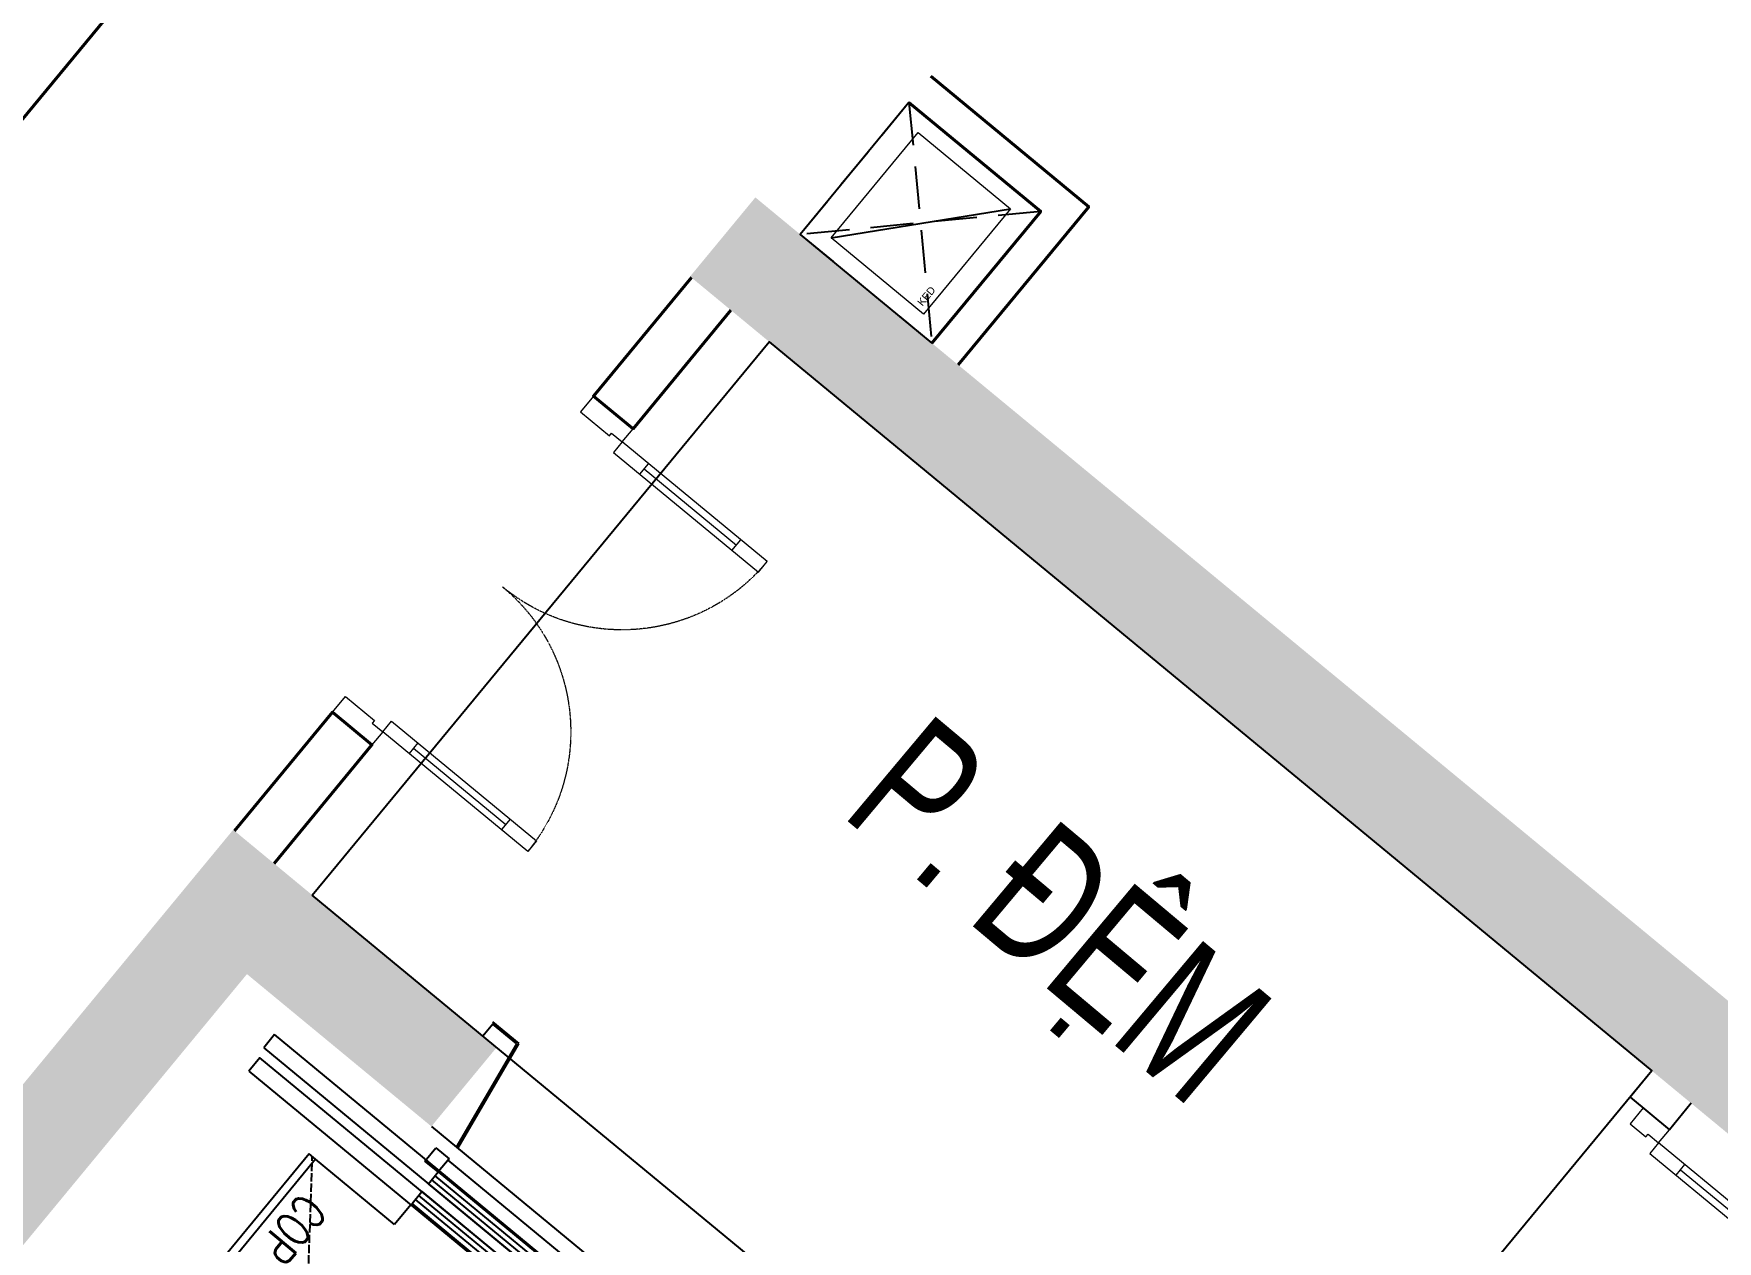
# Model space of a CAD drawing. Header units: millimetres. Extents: x -361679452 to 361242511, y -278557090 to 278849308.
# Drawn here: x 79353 to 84281, y 87466 to 91000 of the extents above; entities that cross this region are included whole.
import ezdxf
from ezdxf.enums import TextEntityAlignment as Align

# ---------------------------------------------------------------- set-up
doc = ezdxf.new("R2010")
doc.units = ezdxf.units.MM
doc.header["$MEASUREMENT"] = 0
for name, pattern in [('ACAD_ISO02W100', [15, 12, -3]), ('HIDDEN', [0.375, 0.25, -0.125]), ('HIDDEN2', [0.1875, 0.125, -0.0625])]:
    doc.linetypes.add(name, pattern=pattern)
for name, color, linetype in [('A-ANNO-ROOM', 50, 'Continuous'), ('A-FLOR-STRS', 1, 'Continuous'), ('A-UNIT', 1, 'Continuous'), ('ccu12-Hatch', 250, 'Continuous'), ('KT-Net manh', 139, 'Continuous'), ('KT-Noi that', 32, 'Continuous'), ('KT-Text', 7, 'Continuous'), ('KT-Tuong', 1, 'Continuous'), ('MEP-M-DUCT-15', 6, 'Continuous'), ('MEP-M-DUCT-25', 7, 'Continuous'), ('SPE-MEP-General', 170, 'Continuous'), ('trục hút mùi', 21, 'Continuous')]:
    doc.layers.add(name, color=color, linetype=linetype)
for name, color, linetype, lineweight in [('CUA', 37, 'Continuous', 13), ('KT-Net cat', 1, 'Continuous', 40), ('SPE-MEP-HVAC', 140, 'Continuous', 0), ('SPE-MEP-M-WALL OPENING', 81, 'Continuous', 0)]:
    doc.layers.add(name, color=color, linetype=linetype, lineweight=lineweight)
doc.styles.add('220126_HDN_HBA typical plan$0$211210_HDN_HBA_TYPICAL PLAN CORE OPT 1$0$HBA-Text', font='GOTHIC.TTF')
doc.styles.add('Arial', font='arial.ttf', dxfattribs={"width": 0.7})
doc.styles.add('ROMANS', font='ROMANS.SHX')
doc.styles.get("Standard").update_dxf_attribs({"font": 'arial.ttf'})
doc.styles.add('xref.N.Cot vach tang N2$0$DIM', font='vnsimli.shx', dxfattribs={"width": 0.7})
doc.dimstyles.new('xref.N.Cot vach tang N2$0$CCU 1-100 A1', dxfattribs={"dimscale": 100, "dimtxt": 2.2, "dimasz": 1, "dimexe": 1, "dimexo": 0, "dimgap": 1, "dimtad": 1, "dimdec": 0, "dimdsep": 46, "dimtxsty": 'xref.N.Cot vach tang N2$0$DIM', "dimblk1": 'xref.N.Cot vach tang N2$0$_ARCHTICK', "dimblk2": 'xref.N.Cot vach tang N2$0$_ARCHTICK', "dimsah": 1, "dimcen": 0, "dimdle": 1, "dimclrd": 256, "dimclre": 256, "dimclrt": 31, "dimadec": 0, "dimazin": 0, "dimtfac": 1, "dimtdec": 0, "dimtix": 1, "dimtmove": 2, "dimatfit": 3, "dimldrblk": 'xref.N.Cot vach tang N2$0$_ARCHTICK', "dimfxl": 8, "dimtolj": 1, "dimarcsym": 0})

# ---------------------------------------------------------------- blocks, each defined once
blk = doc.blocks.new('A$C21AF0CCA')
at = {"layer": 'A-ANNO-ROOM', "insert": (1197.56892258345, 814.6835720778872), "char_height": 600, "attachment_point": 2, "rotation": 0.10542954816276216, "style": '220126_HDN_HBA typical plan$0$211210_HDN_HBA_TYPICAL PLAN CORE OPT 1$0$HBA-Text'}
blk.add_mtext_dynamic_manual_height_columns('1-BR+', width=722857412.8743668, gutter_width=9765.624999999996, heights=[0], dxfattribs=at)
blk = doc.blocks.new('Condo-1BR')
at = {"layer": 'KT-Net cat'}
blk.add_line((1950.067573193628, 0.6545980483351741, -4.846184127220367e-09), (6398.946328710939, 0.3581832732306793, -4.721199661709238e-09), dxfattribs=at)
blk = doc.blocks.new('*U100')
at = {"color": 0}
blk.add_lwpolyline([(-2.91038304567337e-11, 0), (399.9999999999709, -9.701276818911232e-12), (399.9999999999709, 349.9999999999903), (-2.91038304567337e-11, 350)], close=True, dxfattribs=at)
at = {"layer": 'MEP-M-DUCT-15'}
for points in [[(50, 50), (50, 299.9999999999709), (149.9999999999709, 200), (50, 50)], [(349.9999999999709, 299.9999999999612), (50, 299.9999999999709), (149.9999999999709, 200), (349.9999999999709, 299.9999999999612)]]:
    blk.add_solid(points, dxfattribs=at)
at = {"layer": 'MEP-M-DUCT-25'}
blk.add_line((-2.91038304567337e-11, -2.91038304567337e-11), (399.9999999999709, 349.9999999999612), dxfattribs=at)
blk = doc.blocks.new('A$C3AE13516')
at = {"layer": 'SPE-MEP-General'}
blk.add_lwpolyline([(1.164153218269348e-10, -499.9999999996919), (500.0000000001164, -499.9999999999097), (499.9999999998836, -2.551132638473064e-10), (0, 6.45741238258779e-11)], close=True, dxfattribs=at)
at = {"layer": 'SPE-MEP-M-WALL OPENING', "color": 1, "extrusion": (-1.429368098491632e-21, 0, -1), "zscale": -1, "rotation": 180.0104958576382}
blk.add_blockref('*U100', (-49.99989876055042, -76.76334756255255), dxfattribs=at)
at = {"layer": 'SPE-MEP-M-WALL OPENING', "color": 1, "insert": (64.64127082942287, -410.7896422147874, 1.163083540589582e-07), "char_height": 21.77335910446063, "attachment_point": 7, "rotation": 359.9790082847188}
blk.add_mtext_dynamic_manual_height_columns('KED', width=18.10155403055251, gutter_width=108866.7955223031, heights=[0], dxfattribs=at)
blk = doc.blocks.new('shaft-1')
at = {"layer": 'SPE-MEP-HVAC', "color": 1, "extrusion": (4.665658511878717e-07, -7.506917587896812e-07, 0.9999999999996094), "rotation": 4.379144024444575e-11}
blk.add_blockref('A$C3AE13516', (-113202.1753648608, 13338.12813972593, -0.0528162859495974), dxfattribs=at)
blk = doc.blocks.new('xref.N.Cot vach tang N2$0$_Open90')
at = {"color": 0, "linetype": 'ByBlock', "lineweight": -2}
for p, q in [((0, 0), (-1, 0)), ((-0.5, 0.5), (0, 0)), ((0, 0), (-0.5, -0.5))]:
    blk.add_line(p, q, dxfattribs=at)
blk = doc.blocks.new('*D105')
at = {"layer": 'Defpoints', "color": 0, "transparency": 16777216}
for p in [(-424.1796271887581, -514.9999999999402), (-353.063796673334, -514.9999999999402, -3.230249313876472e-06), (-353.0637966733485, -2114.999998141949, -3.229479425215231e-06)]:
    blk.add_point(p, dxfattribs=at)
at = {"layer": 'KT-Noi that', "color": 5, "transparency": 16777216}
for p, q in [((-353.063796673334, -514.9999999999402), (-474.1796271887581, -514.9999999999402)), ((-424.1796271887581, -564.9999999999402), (-424.1796271887579, -1154.999998141892)), ((-424.1796271887578, -2064.999998141949), (-424.1796271887579, -1511.666664808559)), ((-353.0637966733485, -2114.999998141949), (-474.1796271887578, -2114.999998141949))]:
    blk.add_line(p, q, dxfattribs=at)
at = {"layer": 'KT-Noi that', "color": 5, "transparency": 16777216, "xscale": 50, "yscale": 50, "zscale": 50}
for p, rotation in [((-424.1796271887581, -514.9999999999402), 90), ((-424.1796271887578, -2114.999998141949), 270)]:
    blk.add_blockref('xref.N.Cot vach tang N2$0$_Open90', p, dxfattribs=dict(at, rotation=rotation))
at = {"layer": 'KT-Noi that', "color": 5, "transparency": 16777216, "insert": (-424.1796271883068, -1333.333331475225), "char_height": 110, "attachment_point": 5, "rotation": 90, "style": 'xref.N.Cot vach tang N2$0$DIM'}
blk.add_mtext('\\A1;1600', dxfattribs=at)
blk = doc.blocks.new('xref.N.Cot vach tang N2$0$_ARCHTICK')
at = {"color": 0, "linetype": 'ByBlock', "const_width": 0.15}
blk.add_lwpolyline([(-0.5, -0.5), (0.5, 0.5)], dxfattribs=at)
blk = doc.blocks.new('*D106')
at = {"layer": 'Defpoints', "color": 0, "transparency": 16777216}
for p in [(-2310.000006262693, -614.99999999994), (-210.0000062626932, -614.99999999994), (-2310.000006262693, -826.7299089782482)]:
    blk.add_point(p, dxfattribs=at)
at = {"layer": 'KT-Noi that', "color": 5, "transparency": 16777216}
for p, q in [((-2310.000006262693, -614.99999999994), (-2310.000006262693, -876.7299089782482)), ((-210.0000062626932, -614.99999999994), (-210.0000062626932, -876.7299089782482)), ((-260.0000062626932, -826.7299089782482), (-2260.000006262693, -826.7299089782482))]:
    blk.add_line(p, q, dxfattribs=at)
at = {"layer": 'KT-Noi that', "color": 5, "transparency": 16777216, "xscale": 50, "yscale": 50, "zscale": 50, "rotation": 180}
blk.add_blockref('xref.N.Cot vach tang N2$0$_Open90', (-2310.000006262693, -826.7299089782482), dxfattribs=at)
at = {"layer": 'KT-Noi that', "color": 5, "transparency": 16777216, "xscale": 50, "yscale": 50, "zscale": 50}
blk.add_blockref('xref.N.Cot vach tang N2$0$_Open90', (-210.0000062626932, -826.7299089782482), dxfattribs=at)
at = {"layer": 'KT-Noi that', "color": 5, "transparency": 16777216, "insert": (-1260.000006262693, -721.7299089782482), "char_height": 110, "attachment_point": 5, "style": 'xref.N.Cot vach tang N2$0$DIM'}
blk.add_mtext('\\A1;2100', dxfattribs=at)
blk = doc.blocks.new('*U110')
for p, q in [((-1260.000000000004, 525.000000000002), (-1300.000000000004, 525.000000000002)), ((-1280.000000000004, 100.0000000000002), (-1280.000000000004, 525.000000000002)), ((-90.00000000000001, 525.0000000000018), (-50.00000000000001, 525.0000000000018)), ((-70, 100), (-70.00000000000001, 525.0000000000018)), ((-1260.000000000004, 100.0000000000002), (-1300.000000000004, 100.0000000000002)), ((-90, 100), (-50, 100))]:
    blk.add_line(p, q)
for points in [[(-1300.000000000004, 1.776356839400256e-13), (-1260.000000000004, 1.776356839400256e-13), (-1260.000000000004, 625.000000000002), (-1300.000000000004, 625.000000000002)], [(-50, 0), (-90, 0), (-90.00000000000001, 625.0000000000018), (-49.99999999999979, 625.0000000000018)], [(-1350.000000000004, -99.99999998255878), (-1290.000000000004, -99.99999998255875), (-1290.000000000004, -39.99999999999982), (-1300.000000000004, -39.99999999999982), (-1300.000000000004, 1.776356839400256e-13), (-1350.000000000004, 2.060573933704296e-13)], [(0, -99.99999998255892), (-60, -99.99999998255889), (-60, -40), (-50, -40), (-50, 0), (0, 0)]]:
    blk.add_lwpolyline(points, close=True)
at = {"linetype": 'HIDDEN2'}
for centre, radius, start, end in [((-1300.000000001013, -1.091216006443577e-09), 625.00000000124, 7.016709298534867e-15, 89.99996073224838), ((-49.99999999983451, -2.645705876602741e-10), 625.000000000419, 90.00003926775162, 180)]:
    blk.add_arc(centre, radius, start, end, dxfattribs=at)
blk = doc.blocks.new('*U250')
for p, q in [((-1109.994227305829, 449.9971136529145), (-1149.994227305829, 449.9971136529145)), ((-1129.994227305829, 100.0000000000001), (-1129.994227305829, 449.9971136529145)), ((-90.00000000000004, 449.9971136529143), (-50.00000000000004, 449.9971136529143)), ((-70, 100), (-70.00000000000004, 449.9971136529143)), ((-1109.994227305829, 100.0000000000001), (-1149.994227305829, 100.0000000000002)), ((-90, 100), (-50, 100))]:
    blk.add_line(p, q)
for points in [[(-1149.994227305829, 1.563185815180402e-13), (-1109.994227305829, 1.563185815180402e-13), (-1109.994227305829, 549.9971136529145), (-1149.994227305829, 549.9971136529145)], [(-50, 0), (-90, 0), (-90.00000000000004, 549.9971136529143), (-49.99999999999981, 549.9971136529143)], [(-1199.994227305829, -150.00000125091), (-1139.994227305829, -150.0000012509099), (-1139.994227305829, -39.99999999999984), (-1149.994227305829, -39.99999999999984), (-1149.994227305829, 1.563185815180402e-13), (-1199.994227305829, 1.847402909484442e-13)], [(0, -150.0000012509101), (-60, -150.0000012509101), (-60, -40), (-50, -40), (-50, 0), (0, 0)]]:
    blk.add_lwpolyline(points, close=True)
at = {"linetype": 'HIDDEN2'}
for centre, radius, start, end in [((-1149.994227306717, -9.60265046265321e-10), 549.9971136540039, 7.01670929853487e-15, 89.99996073224838), ((-49.99999999985437, -2.328208953129691e-10), 549.9971136532814, 90.00003926775162, 180)]:
    blk.add_arc(centre, radius, start, end, dxfattribs=at)
blk = doc.blocks.new('*U242')
at = {"linetype": 'HIDDEN', "ltscale": 500}
for p, q in [((457.5770547549502, 201.5520750619685), (201.5520750619685, -457.5770547549503)), ((659.1291298169194, -256.0249796929818), (0, 0))]:
    blk.add_line(p, q, dxfattribs=at)
blk.add_lwpolyline([(457.5770547549502, 201.5520750619685), (659.1291298169194, -256.0249796929818), (201.5520750619685, -457.5770547549503), (0, 0)], close=True, dxfattribs=at)
blk = doc.blocks.new('A$Cc3a6237a')
at = {"layer": 'KT-Net cat'}
for points in [[(-40291.20089676483, -20159.21591686032), (-39828.56717469112, -20541.27598915376), (-40210.6275684586, -21003.90982497516)], [(-40354.87758789376, -20236.3215522372), (-39969.34952374311, -20554.70491478223), (-40287.733185216, -20940.23311130004)]]:
    blk.add_lwpolyline(points, dxfattribs=at)
at = {"layer": 'trục hút mùi', "linetype": 'HIDDEN', "ltscale": 1000, "xscale": -1, "rotation": 254.2212213649985}
blk.add_blockref('*U242', (-40287.73297938779, -20940.23309166657), dxfattribs=at)
blk = doc.blocks.new('TMCC')
at = {"layer": 'KT-Noi that', "linetype": 'Continuous', "ltscale": 2}
for p, q in [((-1798.782414799367, -146.0000001943672, 9.413380290367837e-06), (-1834.66061557793, -146.0000001943672, 9.413380290367837e-06)), ((-1794.174414799447, -141.3920001944371, 9.413380290367837e-06), (-1794.17441479789, -110.6079990881535, 9.413380290367837e-06)), ((-978.4333909374109, -105.9999987138362, 9.413380290367837e-06), (-1789.566414798101, -105.9999990883625, 9.413380290367837e-06)), ((-1652.000006262693, -305.99999999994, 9.413380290367837e-06), (-1652.000006262693, -105.99999999994, 9.413380290367837e-06)), ((-1652.000006262693, -105.99999999994, 9.413380290367837e-06), (-1118.000006262693, -105.99999999994, 9.413380290367837e-06)), ((-1652.000006262693, -280.99999999994, 9.413380290367837e-06), (-1652.000006262693, -130.99999999994, 9.413380290367837e-06)), ((-1652.000006262693, -130.99999999994, 9.413380290367837e-06), (-1118.000006262693, -130.99999999994, 9.413380290367837e-06)), ((-1118.000006262693, -105.99999999994, 9.413380290367837e-06), (-1118.000006262693, -305.99999999994, 9.413380290367837e-06)), ((-1118.000006262693, -130.99999999994, 9.413380290367837e-06), (-1118.000006262693, -280.99999999994, 9.413380290367837e-06)), ((-973.8253909386403, -141.3919998197762, 9.413380290367837e-06), (-973.8253909370687, -110.6079987141766, 9.413380290367837e-06)), ((-933.8766155784251, -145.9999998198418, 9.413380290367837e-06), (-969.2173909385601, -145.9999998198455, 9.413380290367837e-06)), ((-1938.250006262693, -164.74999999994, 9.413380290367837e-06), (-1932.250006262693, -167.24999999994, 9.413380290367837e-06)), ((-1938.250006262693, -247.24999999994, 9.413380290367837e-06), (-1938.250006262693, -164.74999999994, 9.413380290367837e-06)), ((-1932.250006262693, -167.24999999994, 9.413380290367837e-06), (-1930.050006262696, -202.24999999994, 9.413380290367837e-06)), ((-1839.268615574998, -261.3920001944007, 9.413380290367837e-06), (-1839.268615578098, -150.6080001945247, 9.413380290367837e-06)), ((-929.2686155750125, -261.3919998200163, 9.413380290367837e-06), (-929.2686155780975, -150.607999820184, 9.413380290367837e-06)), ((-839.9500062626903, -202.24999999994, 9.413380290367837e-06), (-837.7500062626932, -167.24999999994, 9.413380290367837e-06)), ((-837.7500062626932, -167.24999999994, 9.413380290367837e-06), (-831.7500062626932, -164.74999999994, 9.413380290367837e-06)), ((-831.7500062626932, -164.74999999994, 9.413380290367837e-06), (-831.7500062626932, -247.24999999994, 9.413380290367837e-06)), ((-2515.000006262693, -214.99999999994, 9.413380290367837e-06), (-2515.000006262693, -2439.99999999994, 9.413380290367837e-06)), ((-2465.000006262693, -214.99999999994, 9.413380290367837e-06), (-2515.000006262693, -214.99999999994, 9.413380290367837e-06)), ((-2465.000006262693, -2439.99999999994, 9.413380290367837e-06), (-2465.000006262693, -214.99999999994, 9.413380290367837e-06)), ((-1932.250006262693, -244.74999999994, 9.413380290367837e-06), (-1938.250006262693, -247.24999999994, 9.413380290367837e-06)), ((-1930.050006262696, -209.74999999994, 9.413380290367837e-06), (-1932.250006262693, -244.74999999994, 9.413380290367837e-06)), ((-1930.050006262696, -202.24999999994, 9.413380290367837e-06), (-1905.400006262687, -202.24999999994, 9.413380290367837e-06)), ((-1905.400006262687, -209.74999999994, 9.413380290367837e-06), (-1930.050006262696, -209.74999999994, 9.413380290367837e-06)), ((-1905.400006262687, -202.24999999994, 9.413380290367837e-06), (-1895.400006262687, -201.99999999994, 9.413380290367837e-06)), ((-1895.400006262687, -210.49999999994, 9.413380290367837e-06), (-1905.400006262687, -209.74999999994, 9.413380290367837e-06)), ((-1895.400006262687, -201.99999999994, 9.413380290367837e-06), (-1870.000006262693, -201.49999999994, 9.413380290367837e-06)), ((-1870.000006262693, -210.49999999994, 9.413380290367837e-06), (-1895.400006262687, -210.49999999994, 9.413380290367837e-06)), ((-1870.000006262693, -201.49999999994, 9.413380290367837e-06), (-1870.000006262693, -210.49999999994, 9.413380290367837e-06)), ((-900.0000062626932, -210.49999999994, 9.413380290367837e-06), (-900.0000062626932, -201.49999999994, 9.413380290367837e-06)), ((-900.0000062626932, -201.49999999994, 9.413380290367837e-06), (-874.600006262699, -201.49999999994, 9.413380290367837e-06)), ((-874.600006262699, -209.99999999994, 9.413380290367837e-06), (-900.0000062626932, -210.49999999994, 9.413380290367837e-06)), ((-874.600006262699, -201.49999999994, 9.413380290367837e-06), (-864.600006262699, -202.24999999994, 9.413380290367837e-06)), ((-864.600006262699, -209.74999999994, 9.413380290367837e-06), (-874.600006262699, -209.99999999994, 9.413380290367837e-06)), ((-864.600006262699, -202.24999999994, 9.413380290367837e-06), (-839.9500062626903, -202.24999999994, 9.413380290367837e-06)), ((-839.9500062626903, -209.74999999994, 9.413380290367837e-06), (-864.600006262699, -209.74999999994, 9.413380290367837e-06)), ((-837.7500062626932, -244.74999999994, 9.413380290367837e-06), (-839.9500062626903, -209.74999999994, 9.413380290367837e-06)), ((-831.7500062626932, -247.24999999994, 9.413380290367837e-06), (-837.7500062626932, -244.74999999994, 9.413380290367837e-06)), ((-1798.782414796122, -266.0000001943772, 9.413380290367837e-06), (-1834.66061557502, -266.000000194379, 9.413380290367837e-06)), ((-1794.17441479789, -301.3919990888407, 9.413380290367837e-06), (-1794.174414796333, -270.6080001941682, 9.413380290367837e-06)), ((-1118.000006262693, -280.99999999994, 9.413380290367837e-06), (-1652.000006262693, -280.99999999994, 9.413380290367837e-06)), ((-973.8253909370978, -301.3919987139034, 9.413380290367837e-06), (-973.8253909355408, -270.6079998201039, 9.413380290367837e-06)), ((-933.8766155748453, -265.9999998198546, 9.413380290367837e-06), (-969.217390935286, -265.9999998198509, 9.413380290367837e-06)), ((-978.433390937018, -305.9999987138381, 9.413380290367837e-06), (-1789.566414798363, -305.9999990883616, 9.413380290367837e-06)), ((-1118.000006262693, -305.99999999994, 9.413380290367837e-06), (-1652.000006262693, -305.99999999994, 9.413380290367837e-06)), ((-1439.500006262693, -418.99999999994, 9.413380290367837e-06), (-1442.000006262693, -410.99999999994, 9.413380290367837e-06)), ((-1442.000006262693, -410.99999999994, 9.413380290367837e-06), (-1328.000006262693, -410.99999999994, 9.413380290367837e-06)), ((-1390.000006262693, -422.99999999994, 9.413380290367837e-06), (-1439.500006262693, -418.99999999994, 9.413380290367837e-06)), ((-1390.000006262693, -451.99999999994, 9.413380290367837e-06), (-1390.000006262693, -422.99999999994, 9.413380290367837e-06)), ((-1330.500006262693, -418.99999999994, 9.413380290367837e-06), (-1380.000006262693, -422.99999999994, 9.413380290367837e-06)), ((-1380.000006262693, -422.99999999994, 9.413380290367837e-06), (-1380.000006262693, -451.99999999994, 9.413380290367837e-06)), ((-1328.000006262693, -410.99999999994, 9.413380290367837e-06), (-1330.500006262693, -418.99999999994, 9.413380290367837e-06)), ((-185.0000062626932, -489.99999999994, 9.413380290367837e-06), (-2310.000006262693, -489.99999999994, 9.413380290367837e-06)), ((-2310.000006262693, -489.99999999994, 9.413380290367837e-06), (-2310.000006262693, -514.99999999994, 9.413380290367837e-06)), ((-1393.000006262693, -461.99999999994, 9.413380290367837e-06), (-1390.000006262693, -451.99999999994, 9.413380290367837e-06)), ((-1393.000006262693, -499.99999999994, 9.413380290367837e-06), (-1393.000006262693, -461.99999999994, 9.413380290367837e-06)), ((-1380.000006262693, -451.99999999994, 9.413380290367837e-06), (-1377.000006262693, -461.99999999994, 9.413380290367837e-06)), ((-1377.000006262693, -461.99999999994, 9.413380290367837e-06), (-1377.000006262693, -499.99999999994, 9.413380290367837e-06)), ((-185.0000062626932, -2139.99999999994, 9.413380290367837e-06), (-185.0000062626932, -489.99999999994, 9.413380290367837e-06)), ((-210.0000062626932, -514.99999999994, 9.413380290367837e-06), (-2310.000006262693, -514.99999999994, 9.413380290367837e-06)), ((-2310.000006262693, -514.99999999994, 9.413380290367837e-06), (-2310.000006262693, -714.99999999994, 9.413380290367837e-06)), ((-1377.000006262693, -499.99999999994, 9.413380290367837e-06), (-1393.000006262693, -499.99999999994, 9.413380290367837e-06)), ((-210.0000062626932, -2114.99999999994, 9.413380290367837e-06), (-210.0000062626932, -514.99999999994, 9.413380290367837e-06)), ((-2510.000008398798, -664.99999999994, 9.413380290367837e-06), (-2560.000008398798, -664.99999999994, 9.413380290367837e-06)), ((-2560.000008398798, -664.99999999994, 9.413380290367837e-06), (-2560.000008398798, -714.99999999994, 9.413380290367837e-06)), ((-2510.000008398798, -714.99999999994, 9.413380290367837e-06), (-2510.000008398798, -664.99999999994, 9.413380290367837e-06)), ((-2560.000008398798, -714.99999999994, 9.413380290367837e-06), (-2510.000008398798, -714.99999999994, 9.413380290367837e-06)), ((-2555.000006262693, -1814.99999999994, 9.413380290367837e-06), (-2555.000006262693, -714.99999999994, 9.413380290367837e-06)), ((-2310.000006262693, -714.99999999994, 9.413380290367837e-06), (-2385.000006262693, -714.99999999994, 9.413380290367837e-06)), ((-1485.000006262693, -999.99999999994, 9.413380290367837e-06), (-1285.000006262693, -999.99999999994, 9.413380290367837e-06)), ((-1485.000006262693, -1529.99999999994, 9.413380290367837e-06), (-1485.000006262693, -999.99999999994, 9.413380290367837e-06)), ((-1460.000006262693, -999.99999999994, 9.413380290367837e-06), (-1310.000006262693, -999.99999999994, 9.413380290367837e-06)), ((-1460.000006262693, -1529.99999999994, 9.413380290367837e-06), (-1460.000006262693, -999.99999999994, 9.413380290367837e-06)), ((-1310.000006262693, -999.99999999994, 9.413380290367837e-06), (-1310.000006262693, -1529.99999999994, 9.413380290367837e-06)), ((-1285.000006262693, -999.99999999994, 9.413380290367837e-06), (-1285.000006262693, -1529.99999999994, 9.413380290367837e-06)), ((-1285.000006262693, -1529.99999999994, 9.413380290367837e-06), (-1485.000006262693, -1529.99999999994, 9.413380290367837e-06)), ((-1310.000006262693, -1529.99999999994, 9.413380290367837e-06), (-1460.000006262693, -1529.99999999994, 9.413380290367837e-06)), ((-2560.000008398798, -1864.99999999994, 9.413380290367837e-06), (-2560.000008398798, -1814.99999999994, 9.413380290367837e-06)), ((-2560.000008398798, -1814.99999999994, 9.413380290367837e-06), (-2510.000008398798, -1814.99999999994, 9.413380290367837e-06)), ((-2510.000008398798, -1814.99999999994, 9.413380290367837e-06), (-2510.000008398798, -1864.99999999994, 9.413380290367837e-06)), ((-2385.000006262693, -1814.99999999994, 9.413380290367837e-06), (-2310.000006262693, -1814.99999999994, 9.413380290367837e-06)), ((-2310.000006262693, -1814.99999999994, 9.413380290367837e-06), (-2310.000006262693, -2114.99999999994, 9.413380290367837e-06)), ((-2510.000008398798, -1864.99999999994, 9.413380290367837e-06), (-2560.000008398798, -1864.99999999994, 9.413380290367837e-06)), ((-2310.000006262693, -2114.99999999994, 9.413380290367837e-06), (-210.0000062626932, -2114.99999999994, 9.413380290367837e-06)), ((-2310.000006262693, -2114.99999999994, 9.413380290367837e-06), (-2310.000006262693, -2139.99999999994, 9.413380290367837e-06)), ((-2310.000006262693, -2139.99999999994, 9.413380290367837e-06), (-185.0000062626932, -2139.99999999994, 9.413380290367837e-06)), ((-1393.000006262693, -2217.99999999994, 9.413380290367837e-06), (-1393.000006262693, -2179.99999999994, 9.413380290367837e-06)), ((-1393.000006262693, -2179.99999999994, 9.413380290367837e-06), (-1377.000006262693, -2179.99999999994, 9.413380290367837e-06)), ((-1377.000006262693, -2179.99999999994, 9.413380290367837e-06), (-1377.000006262693, -2217.99999999994, 9.413380290367837e-06)), ((-1442.000006262693, -2268.99999999994, 9.413380290367837e-06), (-1439.500006262693, -2260.99999999994, 9.413380290367837e-06)), ((-1439.500006262693, -2260.99999999994, 9.413380290367837e-06), (-1390.000006262693, -2256.99999999994, 9.413380290367837e-06)), ((-1390.000006262693, -2227.99999999994, 9.413380290367837e-06), (-1393.000006262693, -2217.99999999994, 9.413380290367837e-06)), ((-1390.000006262693, -2256.99999999994, 9.413380290367837e-06), (-1390.000006262693, -2227.99999999994, 9.413380290367837e-06)), ((-1377.000006262693, -2217.99999999994, 9.413380290367837e-06), (-1380.000006262693, -2227.99999999994, 9.413380290367837e-06)), ((-1380.000006262693, -2227.99999999994, 9.413380290367837e-06), (-1380.000006262693, -2256.99999999994, 9.413380290367837e-06)), ((-1380.000006262693, -2256.99999999994, 9.413380290367837e-06), (-1330.500006262693, -2260.99999999994, 9.413380290367837e-06)), ((-1330.500006262693, -2260.99999999994, 9.413380290367837e-06), (-1328.000006262693, -2268.99999999994, 9.413380290367837e-06)), ((-1328.000006262693, -2268.99999999994, 9.413380290367837e-06), (-1442.000006262693, -2268.99999999994, 9.413380290367837e-06)), ((-2515.000006262693, -2439.99999999994, 9.413380290367837e-06), (-2465.000006262693, -2439.99999999994, 9.413380290367837e-06))]:
    blk.add_line(p, q, dxfattribs=at)
at = {"layer": 'KT-Noi that', "linetype": 'ACAD_ISO02W100', "ltscale": 2}
for p, q in [((-185.0000062626932, -489.99999999994, 9.413380290367837e-06), (-2310.000006262693, -2127.49999999994, 9.413380290367837e-06)), ((-185.0000062626932, -2139.99999999994, 9.413380290367837e-06), (-2310.000006262693, -489.99999999994, 9.413380290367837e-06))]:
    blk.add_line(p, q, dxfattribs=at)
at = {"layer": 'KT-Noi that', "linetype": 'Continuous', "ltscale": 2, "elevation": 9.413380290367837e-06}
for points in [[(-1385.000006262693, -410.99999999994), (-796.7500062626932, -410.99999999994), (-796.7500062626932, -99.99999999993997), (-701.7500062626932, -99.99999999993997), (-701.7500062626932, -64.99999999993997), (-831.7500062626932, -64.99999999993997), (-831.7500062626932, -380.99999999994), (-1385.000006262693, -380.99999999994), (-1938.250006262693, -380.99999999994), (-1938.250006262693, -64.99999999993997), (-2068.250006262693, -64.99999999993997), (-2068.250006262693, -99.99999999993997), (-1973.250006262693, -99.99999999993997), (-1973.250006262693, -410.99999999994), (-1385.000006262693, -410.99999999994)], [(-2385.000006262693, -2429.99999999994), (-2385.000006262693, -224.99999999994), (-2435.000006262693, -224.99999999994), (-2435.000006262693, -2429.99999999994)], [(-2510.000008398798, -714.99999999994), (-2465.000006262693, -714.99999999994), (-2465.000006262693, -1264.99999999994), (-2510.000008398798, -1264.99999999994)], [(-2435.000006262693, -714.99999999994), (-2390.000006262693, -714.99999999994), (-2390.000006262693, -1264.99999999994), (-2435.000006262693, -1264.99999999994)], [(-2510.000008398798, -1264.99999999994), (-2465.000006262693, -1264.99999999994), (-2465.000006262693, -1814.99999999994), (-2510.000008398798, -1814.99999999994)], [(-2435.000006262693, -1264.99999999994), (-2390.000006262693, -1264.99999999994), (-2390.000006262693, -1814.99999999994), (-2435.000006262693, -1814.99999999994)], [(-1385.000006262693, -2268.99999999994), (-1210.000006262693, -2268.99999999994), (-1210.000006262693, -2464.99999999994), (-1385.000006262693, -2464.99999999994), (-1560.000006262693, -2464.99999999994), (-1560.000006262693, -2268.99999999994), (-1385.000006262693, -2268.99999999994)]]:
    blk.add_lwpolyline(points, close=True, dxfattribs=at)
for points in [[(-2495.000006262693, -1264.99999999994), (-2495.000006262693, -714.99999999994)], [(-2480.000006262693, -1264.99999999994), (-2480.000006262693, -714.99999999994)], [(-2420.000006262693, -1264.99999999994), (-2420.000006262693, -714.99999999994)], [(-2405.000006262693, -1264.99999999994), (-2405.000006262693, -714.99999999994)], [(-2495.000006262693, -1814.99999999994), (-2495.000006262693, -1264.99999999994)], [(-2480.000006262693, -1814.99999999994), (-2480.000006262693, -1264.99999999994)], [(-2420.000006262693, -1814.99999999994), (-2420.000006262693, -1264.99999999994)], [(-2405.000006262693, -1814.99999999994), (-2405.000006262693, -1264.99999999994)]]:
    blk.add_lwpolyline(points, dxfattribs=at)
at = {"layer": 'KT-Noi that', "linetype": 'Continuous', "ltscale": 2}
for centre, radius in [((-1685.000006262693, -205.99999999994, 9.413380290367837e-06), 14.5), ((-1085.000006262693, -205.99999999994, 9.413380290367837e-06), 17.5)]:
    blk.add_circle(centre, radius, dxfattribs=at)
for centre, radius, start, end in [((-1834.66061557793, -150.6080001945247, 9.413380290367837e-06), 4.608000000157357, 90, 180), ((-1798.782414799367, -141.3920001944371, 9.413380290367837e-06), 4.607999999930221, 270, 0), ((-1789.566414798101, -110.6079990881535, 9.413380290367837e-06), 4.607999999791003, 90, 180), ((-978.4333909374109, -110.6079987141766, 9.413380290367837e-06), 4.608000000340305, 0, 90), ((-969.2173909385601, -141.3919998197762, 9.413380290367837e-06), 4.608000000069675, 180, 270), ((-933.8766155784251, -150.607999820184, 9.413380290367837e-06), 4.608000000340515, 0, 90), ((-1834.66061557502, -261.3920001944007, 9.413380290367837e-06), 4.607999999978259, 180, 270), ((-1798.782414796122, -270.6080001941682, 9.413380290367837e-06), 4.60799999979095, 0, 90), ((-969.217390935286, -270.6079998201039, 9.413380290367837e-06), 4.608000000253028, 90, 180), ((-933.8766155748453, -261.3919998200163, 9.413380290367837e-06), 4.607999999838648, 270, 0), ((-1789.566414798363, -301.3919990888407, 9.413380290367837e-06), 4.607999999520398, 180, 270), ((-978.433390937018, -301.3919987139034, 9.413380290367837e-06), 4.607999999934203, 270, 0)]:
    blk.add_arc(centre, radius, start, end, dxfattribs=at)
at = {"layer": 'KT-Noi that', "linetype": 'Continuous', "ltscale": 2, "style": 'ROMANS', "width": 0.75}
for p in [(-2110.000006262693, -594.99999999994, 9.413380290367837e-06), (-2110.000006262693, -2034.99999999994, 9.413380290367837e-06)]:
    blk.add_text('COP', height=100, dxfattribs=at).set_placement(p, align=Align.MIDDLE)
at = {"layer": 'KT-Noi that', "color": 5}
dim = blk.add_linear_dim(base=(-424.1796271887581, -514.9999999999402, 1.264362960424431e-05), p1=(-353.0637966733484, -2114.999998141948, 9.414150179029077e-06), p2=(-353.0637966733339, -514.99999999994, 9.413380290367837e-06), angle=270, dimstyle='xref.N.Cot vach tang N2$0$CCU 1-100 A1', override={"dimscale": 50, "dimblk1": 'xref.N.Cot vach tang N2$0$_Open90', "dimblk2": 'xref.N.Cot vach tang N2$0$_Open90', "dimclrd": 5, "dimclre": 5, "dimclrt": 5, "dimlwd": 65535, "dimlwe": 65535}, dxfattribs=at)
dim.commit()
dim.dimension.update_dxf_attribs({"geometry": '*D105', "text_midpoint": (-424.1796271883068, -1333.333331475225, 1.264362960424431e-05), "dimtype": 128})
dim = blk.add_linear_dim(base=(-2310.000006262693, -826.7299089782482, 9.413380290367837e-06), p1=(-210.0000062626932, -614.99999999994, 9.413380290367837e-06), p2=(-2310.000006262693, -614.99999999994, 9.413380290367837e-06), angle=180, dimstyle='xref.N.Cot vach tang N2$0$CCU 1-100 A1', override={"dimscale": 50, "dimblk1": 'xref.N.Cot vach tang N2$0$_Open90', "dimblk2": 'xref.N.Cot vach tang N2$0$_Open90', "dimclrd": 5, "dimclre": 5, "dimclrt": 5, "dimlwd": 65535, "dimlwe": 65535}, dxfattribs=at)
dim.commit()
dim.dimension.update_dxf_attribs({"geometry": '*D106', "text_midpoint": (-1260.000006262693, -721.7299089782482, 9.413380290367837e-06)})

msp = doc.modelspace()

# ---------------------------------------------------------------- linework, layer by layer
at = {"layer": 'KT-Tuong', "ltscale": 0.5}
for p, q in [((84088.75461830499, 87964.97122804628, 1.243219655491329e-07), (84025.09807287107, 87887.89003089006, 1.243219655491329e-07)), ((84025.0980728713, 87887.89003089006, 1.243219655491329e-07), (84140.75650035843, 87792.37496322457, 1.243219655491329e-07)), ((84204.41304463285, 87869.45615897683, 1.243219655491329e-07), (84140.75650035843, 87792.37496322457, 1.243219655491329e-07))]:
    msp.add_line(p, q, dxfattribs=at)

# ---------------------------------------------------------------- block references
at = {"layer": 'A-ANNO-ROOM'}
for p in [(-193366.6029767873, 192837.9996409905, 5.460855537377236e-05), (-194725.1126339572, 187914.7636662904, 5.460855537377236e-05), (-204628.500881133, 156603.4286092457, 5.461079910308954e-05)]:
    msp.add_blockref('A$C21AF0CCA', p, dxfattribs=at)
at = {"layer": 'CUA', "xscale": -1, "rotation": 230.4488274522181}
msp.add_blockref('*U110', (84140.73633924869, 87792.35054508329, 1.243219655491329e-07), dxfattribs=at)

# ---------------------------------------------------------------- next in the draw order: block references
at = {"layer": 'A-UNIT', "xscale": -1, "rotation": 230.4501365820014}
msp.add_blockref('Condo-1BR', (77213.34067153576, 88199.10266142315, 1.289574320494647e-07), dxfattribs=at)

# ---------------------------------------------------------------- next in the draw order: hatches: boundary and pattern name
at = {"layer": 'ccu12-Hatch', "ltscale": 0.5}
h = msp.add_hatch(dxfattribs=at)
h.set_pattern_fill('VATLIEU04', color=256, scale=50, angle=45, pattern_type=2)
h.set_pattern_definition([(94.99999999999984, (-973005.892912501, 53036.63159825174), (275.7759995861103, 231.4035394059837), [37.49999999999999, -412.4999999999999]), (40.00000000000002, (-973005.892912501, 53036.63159825174), (-314.996083695443, 216.8840747990137), [30, -330]), (145.4514, (-972982.9115814879, 53055.91522748965), (-39.21973430971335, 448.287641099735), [31.870095, -350.571056]), (91.18419999999956, (-973076.6035906198, 53107.34227637037), (435.8465000455986, 318.8068825982365), [56.24999999999996, -618.7499999999994]), (141.6356, (-973040.2830324192, 53133.90949365612), (-13.94950748652536, 674.8558447021788), [47.805144, -525.8565]), (36.18420000000004, (-973076.6035906198, 53107.34227637037), (-13.95003443662637, 674.855833957623), [45, -495]), (66, (-973023.5705820308, 53125.01994590006), (353.3857860571512, 68.691238233885), [37.49999999999975, -412.499999999998]), (11.00000000000003, (-973023.5705820308, 53125.01994590006), (-170.3542965309771, 342.4042176993831), [30, -330]), (116.4514, (-972994.1217628368, 53130.74419697175), (183.0318085066423, 411.0953098697152), [31.870095, -350.571056]), (82.50000000000001, (-973005.892912501, 53036.63159825174), (-113.3965926531701, 121.9949088062736), [0, -325.999999999998, 0, -334.999999999998, 0, -331.249999999998]), (52.49999999999999, (-973005.892912501, 53036.63159825174), (-46.43647110123004, 232.4547249501817), [0, -191, 0, -318.5, 0, -126.25]), (12.5, (-973084.7353186035, 52957.78919214946), (196.709083659603, 180.7603809074303), [0, -125, 0, -390, 0, -517.5]), (2.499999999999997, (-973120.0906576626, 52922.43385309009), (170.7949915992331, 241.5799034369745), [0, -162.5, 0, -259, 0, -367.5]), (90, (-973005.892912501, 53036.63159825174), (-212.5, 0), []), (90, (-973049.2032028488, 53079.94188859941), (-212.5, 0), [])])
h.paths.add_polyline_path([(79977.47541327911, 88247.60626658838), (78321.8808577263, 86242.86023089598), (80326.62682561178, 84587.26573134033), (81982.22138116436, 86592.01176703285), (81519.58774842691, 86974.07199308602), (81710.61788945223, 87205.3888433582), (82404.56837246192, 86632.29847627966), (81958.83137688457, 86092.55915885541), (87047.80215038892, 81889.89600054029), (88830.75013329202, 84048.85326974798), (81274.39969157657, 90289.17120948795), (81465.42983260189, 90520.48805976013), (89253.09712481868, 84089.13997880562), (87088.08885956716, 81467.5490091596), (81767.80123585925, 85861.24230858323), (80366.91353486266, 84164.91874004761), (77899.53386645528, 86202.57352162723), (79937.18843654671, 88669.95293203034), (80168.50528681895, 88478.92279100508), (80168.50555430396, 88478.92311686045), (80708.24487160609, 88033.18612113473), (80517.21473058077, 87801.86927086255)])

# ---------------------------------------------------------------- next in the draw order: linework, layer by layer
at = {"layer": 'Defpoints', "ltscale": 0.5, "elevation": 1.243219655491329e-07}
msp.add_lwpolyline([(80168.50555430396, 88478.92311686045), (81505.71654176313, 90098.14106853341), (84088.75461830499, 87964.97122804628), (83101.78573864626, 86769.85858600348), (82639.15203333387, 87151.91886228079), (82288.9099420332, 86727.81355116313)], close=True, dxfattribs=at)
at = {"layer": 'KT-Net cat'}
for points, elevation in [([(81278.182694297, 90286.04651692705), (80991.64115884491, 89939.07569227717), (81107.29958406003, 89843.56062186007), (81393.84111951206, 90190.53144651001)], 1.099428943441828e-07), ([(79940.97170771446, 88666.82856453008), (80227.52059518325, 89013.80829082536), (80343.1790207237, 88918.2932201396), (80056.63013359433, 88571.31349340323)], 1.102024484981025e-07)]:
    msp.add_lwpolyline(points, dxfattribs=dict(at, elevation=elevation))
at = {"layer": 'KT-Net manh'}
for p, q in [((80696.1096148465, 88108.05399085453, 1.243219655630107e-07), (80773.06617336252, 88044.50037507212, 1.243183315943625e-07)), ((80590.33680706375, 87741.48231433012, 1.243213234644131e-07), (80766.90149515515, 88043.10678592254, 1.242113497175343e-07)), ((80594.32034733819, 87738.1925571874, 1.243219655491329e-07), (80773.06617336252, 88044.50037507212, 1.241938214860909e-07)), ((80517.21473058077, 87801.8692708626, 1.243219655491329e-07), (81519.58774842622, 86974.07199308532, 1.243219655491329e-07))]:
    msp.add_line(p, q, dxfattribs=at)
at = {"layer": 'KT-Net manh', "elevation": 1.243219655491329e-07}
msp.add_lwpolyline([(80766.90149515515, 88043.10678592254), (80696.78106000062, 88101.01487433288), (80668.12653884685, 88066.31734679203)], dxfattribs=at)

# ---------------------------------------------------------------- next in the draw order: block references
at = {"layer": 'A-FLOR-STRS', "extrusion": (-5.788255105649882e-07, 4.780158418305737e-07, 0.9999999999997182), "rotation": 50.4488267371896}
msp.add_blockref('shaft-1', (163964.3394775209, 169204.2247508924, -0.01402430180516494), dxfattribs=at)
at = {"layer": 'CUA', "xscale": -1, "rotation": 230.4488274522181}
msp.add_blockref('*U250', (81107.29407096034, 89843.55394464057, 1.102024503721663e-07), dxfattribs=at)
at = {"layer": 'KT-Net cat'}
msp.add_blockref('A$Cc3a6237a', (122269.7295865949, 111034.1205544606, 1.241622572072928e-07), dxfattribs=at)
at = {"layer": 'KT-Noi that', "rotation": 230.4488267371674}
msp.add_blockref('TMCC', (80338.19273592971, 84577.71416829206, 1.243219655491329e-07), dxfattribs=at)

# ---------------------------------------------------------------- next in the draw order: texts
at = {"layer": 'KT-Text', "extrusion": (-2.6073910528867e-08, 7.739907763181748e-08, 0.9999999999999968), "style": 'Arial', "width": 0.7}
msp.add_text('P. ĐỆM', height=400, rotation=319.9999999989341, dxfattribs=at).set_placement((82227.21179669158, 88282.30047052381, 0.004689107910966338), align=Align.CENTER)

doc.saveas('drawing.dxf')
